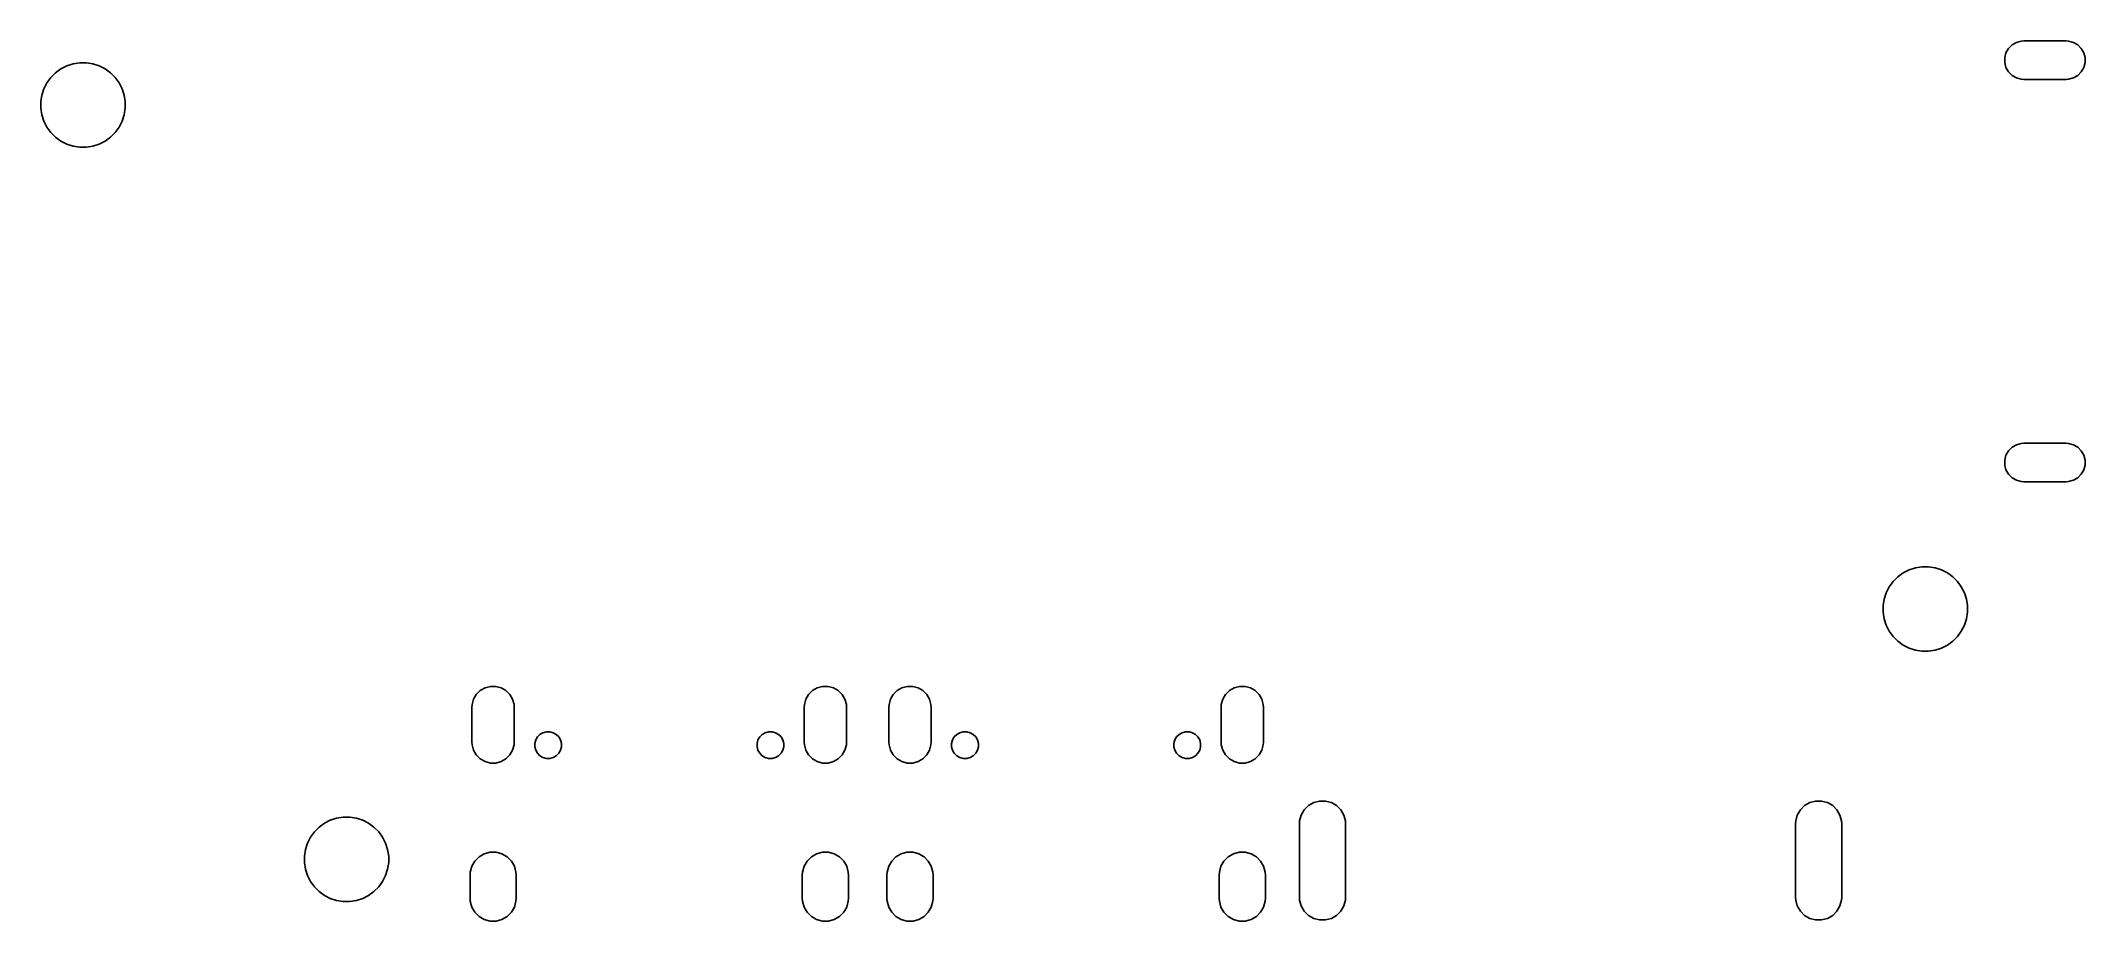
# Model space of a CAD drawing. Header units: millimetres. Extents: x 88.9 to 142.1, y -84.7 to -61.8.
import ezdxf

# ---------------------------------------------------------------- set-up
doc = ezdxf.new("R2010")
doc.units = ezdxf.units.MM
doc.layers.add('B.Mask', color=4, linetype='CONTINUOUS', true_color=0x02ffee)

msp = doc.modelspace()

# ---------------------------------------------------------------- linework, layer by layer
at = {"layer": 'B.Mask', "linetype": 'CONTINUOUS'}
for p, q in [((139.965278, -62.268737), (139.99906, -62.142658)), ((139.99906, -62.142658), (140.064323, -62.029619)), ((140.064323, -62.029619), (140.156619, -61.937323)), ((140.156619, -61.937323), (140.269658, -61.87206)), ((140.269658, -61.87206), (140.395737, -61.838278)), ((140.395737, -61.838278), (140.461, -61.834)), ((140.461, -61.834), (141.561, -61.834)), ((141.561, -61.834), (141.626263, -61.838278)), ((141.626263, -61.838278), (141.752342, -61.87206)), ((141.752342, -61.87206), (141.865381, -61.937323)), ((141.865381, -61.937323), (141.957677, -62.029619)), ((141.957677, -62.029619), (142.02294, -62.142658)), ((142.02294, -62.142658), (142.056722, -62.268737)), ((89.163553, -62.785607), (89.285607, -62.663553)), ((89.285607, -62.663553), (89.425252, -62.562096)), ((89.425252, -62.562096), (89.579048, -62.483733)), ((89.579048, -62.483733), (89.74321, -62.430393)), ((89.74321, -62.430393), (89.913695, -62.403391)), ((89.913695, -62.403391), (90.086305, -62.403391)), ((90.086305, -62.403391), (90.25679, -62.430393)), ((90.25679, -62.430393), (90.420952, -62.483733)), ((90.420952, -62.483733), (90.574748, -62.562096)), ((90.574748, -62.562096), (90.714393, -62.663553)), ((90.714393, -62.663553), (90.836447, -62.785607)), ((139.965278, -62.399263), (139.965278, -62.268737)), ((139.99906, -62.525342), (139.965278, -62.399263)), ((140.064323, -62.638381), (139.99906, -62.525342)), ((140.156619, -62.730677), (140.064323, -62.638381)), ((141.957677, -62.638381), (141.865381, -62.730677)), ((142.02294, -62.525342), (141.957677, -62.638381)), ((142.056722, -62.399263), (142.02294, -62.525342)), ((142.056722, -62.268737), (142.056722, -62.399263)), ((88.903391, -63.413695), (88.930393, -63.24321)), ((88.930393, -63.24321), (88.983733, -63.079048)), ((88.983733, -63.079048), (89.062096, -62.925252)), ((89.062096, -62.925252), (89.163553, -62.785607)), ((90.836447, -62.785607), (90.937904, -62.925252)), ((90.937904, -62.925252), (91.016267, -63.079048)), ((91.016267, -63.079048), (91.069607, -63.24321)), ((91.069607, -63.24321), (91.096609, -63.413695)), ((140.269658, -62.79594), (140.156619, -62.730677)), ((140.395737, -62.829722), (140.269658, -62.79594)), ((140.461, -62.834), (140.395737, -62.829722)), ((141.561, -62.834), (140.461, -62.834)), ((141.626263, -62.829722), (141.561, -62.834)), ((141.752342, -62.79594), (141.626263, -62.829722)), ((141.865381, -62.730677), (141.752342, -62.79594)), ((88.903391, -63.586305), (88.903391, -63.413695)), ((88.930393, -63.75679), (88.903391, -63.586305)), ((88.983733, -63.920952), (88.930393, -63.75679)), ((91.069607, -63.75679), (91.016267, -63.920952)), ((91.096609, -63.586305), (91.069607, -63.75679)), ((91.096609, -63.413695), (91.096609, -63.586305)), ((89.062096, -64.074748), (88.983733, -63.920952)), ((89.163553, -64.214393), (89.062096, -64.074748)), ((89.285607, -64.336447), (89.163553, -64.214393)), ((90.836447, -64.214393), (90.714393, -64.336447)), ((90.937904, -64.074748), (90.836447, -64.214393)), ((91.016267, -63.920952), (90.937904, -64.074748)), ((89.425252, -64.437904), (89.285607, -64.336447)), ((89.579048, -64.516267), (89.425252, -64.437904)), ((89.74321, -64.569607), (89.579048, -64.516267)), ((89.913695, -64.596609), (89.74321, -64.569607)), ((90.086305, -64.596609), (89.913695, -64.596609)), ((90.25679, -64.569607), (90.086305, -64.596609)), ((90.420952, -64.516267), (90.25679, -64.569607)), ((90.574748, -64.437904), (90.420952, -64.516267)), ((90.714393, -64.336447), (90.574748, -64.437904)), ((139.965278, -72.728737), (139.99906, -72.602658)), ((139.965278, -72.859263), (139.965278, -72.728737)), ((139.99906, -72.602658), (140.064323, -72.489619)), ((140.064323, -72.489619), (140.156619, -72.397323)), ((140.156619, -72.397323), (140.269658, -72.33206)), ((140.269658, -72.33206), (140.395737, -72.298278)), ((140.395737, -72.298278), (140.461, -72.294)), ((140.461, -72.294), (141.561, -72.294)), ((141.561, -72.294), (141.626263, -72.298278)), ((141.626263, -72.298278), (141.752342, -72.33206)), ((141.752342, -72.33206), (141.865381, -72.397323)), ((141.865381, -72.397323), (141.957677, -72.489619)), ((141.957677, -72.489619), (142.02294, -72.602658)), ((142.02294, -72.602658), (142.056722, -72.728737)), ((142.056722, -72.728737), (142.056722, -72.859263)), ((139.99906, -72.985342), (139.965278, -72.859263)), ((140.064323, -73.098381), (139.99906, -72.985342)), ((140.156619, -73.190677), (140.064323, -73.098381)), ((140.269658, -73.25594), (140.156619, -73.190677)), ((140.395737, -73.289722), (140.269658, -73.25594)), ((140.461, -73.294), (140.395737, -73.289722)), ((141.561, -73.294), (140.461, -73.294)), ((141.626263, -73.289722), (141.561, -73.294)), ((141.752342, -73.25594), (141.626263, -73.289722)), ((141.865381, -73.190677), (141.752342, -73.25594)), ((141.957677, -73.098381), (141.865381, -73.190677)), ((142.02294, -72.985342), (141.957677, -73.098381)), ((142.056722, -72.859263), (142.02294, -72.985342)), ((136.962096, -76.025252), (137.063553, -75.885607)), ((137.063553, -75.885607), (137.185607, -75.763553)), ((137.185607, -75.763553), (137.325252, -75.662096)), ((137.325252, -75.662096), (137.479048, -75.583733)), ((137.479048, -75.583733), (137.64321, -75.530393)), ((137.64321, -75.530393), (137.813695, -75.503391)), ((137.813695, -75.503391), (137.986305, -75.503391)), ((137.986305, -75.503391), (138.15679, -75.530393)), ((138.15679, -75.530393), (138.320952, -75.583733)), ((138.320952, -75.583733), (138.474748, -75.662096)), ((138.474748, -75.662096), (138.614393, -75.763553)), ((138.614393, -75.763553), (138.736447, -75.885607)), ((138.736447, -75.885607), (138.837904, -76.025252)), ((136.803391, -76.513695), (136.830393, -76.34321)), ((136.803391, -76.686305), (136.803391, -76.513695)), ((136.830393, -76.34321), (136.883733, -76.179048)), ((136.883733, -76.179048), (136.962096, -76.025252)), ((138.837904, -76.025252), (138.916267, -76.179048)), ((138.916267, -76.179048), (138.969607, -76.34321)), ((138.969607, -76.34321), (138.996609, -76.513695)), ((138.996609, -76.513695), (138.996609, -76.686305)), ((136.830393, -76.85679), (136.803391, -76.686305)), ((136.883733, -77.020952), (136.830393, -76.85679)), ((136.962096, -77.174748), (136.883733, -77.020952)), ((138.916267, -77.020952), (138.837904, -77.174748)), ((138.969607, -76.85679), (138.916267, -77.020952)), ((138.996609, -76.686305), (138.969607, -76.85679)), ((137.063553, -77.314393), (136.962096, -77.174748)), ((137.185607, -77.436447), (137.063553, -77.314393)), ((137.325252, -77.537904), (137.185607, -77.436447)), ((137.479048, -77.616267), (137.325252, -77.537904)), ((138.474748, -77.537904), (138.320952, -77.616267)), ((138.614393, -77.436447), (138.474748, -77.537904)), ((138.736447, -77.314393), (138.614393, -77.436447)), ((138.837904, -77.174748), (138.736447, -77.314393)), ((137.64321, -77.669607), (137.479048, -77.616267)), ((137.813695, -77.696609), (137.64321, -77.669607)), ((137.986305, -77.696609), (137.813695, -77.696609)), ((138.15679, -77.669607), (137.986305, -77.696609)), ((138.320952, -77.616267), (138.15679, -77.669607)), ((100.327181, -78.723656), (100.451524, -78.651866)), ((100.451524, -78.651866), (100.590211, -78.614705)), ((100.590211, -78.614705), (100.733789, -78.614705)), ((100.733789, -78.614705), (100.872476, -78.651866)), ((100.872476, -78.651866), (100.996819, -78.723656)), ((108.967181, -78.723656), (109.091524, -78.651866)), ((109.091524, -78.651866), (109.230211, -78.614705)), ((109.230211, -78.614705), (109.373789, -78.614705)), ((109.373789, -78.614705), (109.512476, -78.651866)), ((109.512476, -78.651866), (109.636819, -78.723656)), ((111.167181, -78.723656), (111.291524, -78.651866)), ((111.291524, -78.651866), (111.430211, -78.614705)), ((111.430211, -78.614705), (111.573789, -78.614705)), ((111.573789, -78.614705), (111.712476, -78.651866)), ((111.712476, -78.651866), (111.836819, -78.723656)), ((119.807181, -78.723656), (119.931524, -78.651866)), ((119.931524, -78.651866), (120.070211, -78.614705)), ((120.070211, -78.614705), (120.213789, -78.614705)), ((120.213789, -78.614705), (120.352476, -78.651866)), ((120.352476, -78.651866), (120.476819, -78.723656)), ((100.112, -79.16), (100.116705, -79.088211)), ((100.112, -80.06), (100.112, -79.16)), ((100.116705, -79.088211), (100.153866, -78.949524)), ((100.153866, -78.949524), (100.225656, -78.825181)), ((100.225656, -78.825181), (100.327181, -78.723656)), ((100.996819, -78.723656), (101.098344, -78.825181)), ((101.098344, -78.825181), (101.170134, -78.949524)), ((101.170134, -78.949524), (101.207295, -79.088211)), ((101.207295, -79.088211), (101.212, -79.16)), ((101.212, -79.16), (101.212, -80.06)), ((108.752, -79.16), (108.756705, -79.088211)), ((108.752, -80.06), (108.752, -79.16)), ((108.756705, -79.088211), (108.793866, -78.949524)), ((108.793866, -78.949524), (108.865656, -78.825181)), ((108.865656, -78.825181), (108.967181, -78.723656)), ((109.636819, -78.723656), (109.738344, -78.825181)), ((109.738344, -78.825181), (109.810134, -78.949524)), ((109.810134, -78.949524), (109.847295, -79.088211)), ((109.847295, -79.088211), (109.852, -79.16)), ((109.852, -79.16), (109.852, -80.06)), ((110.952, -79.16), (110.956705, -79.088211)), ((110.952, -80.06), (110.952, -79.16)), ((110.956705, -79.088211), (110.993866, -78.949524)), ((110.993866, -78.949524), (111.065656, -78.825181)), ((111.065656, -78.825181), (111.167181, -78.723656)), ((111.836819, -78.723656), (111.938344, -78.825181)), ((111.938344, -78.825181), (112.010134, -78.949524)), ((112.010134, -78.949524), (112.047295, -79.088211)), ((112.047295, -79.088211), (112.052, -79.16)), ((112.052, -79.16), (112.052, -80.06)), ((119.592, -79.16), (119.596705, -79.088211)), ((119.592, -80.06), (119.592, -79.16)), ((119.596705, -79.088211), (119.633866, -78.949524)), ((119.633866, -78.949524), (119.705656, -78.825181)), ((119.705656, -78.825181), (119.807181, -78.723656)), ((120.476819, -78.723656), (120.578344, -78.825181)), ((120.578344, -78.825181), (120.650134, -78.949524)), ((120.650134, -78.949524), (120.687295, -79.088211)), ((120.687295, -79.088211), (120.692, -79.16)), ((120.692, -79.16), (120.692, -80.06)), ((100.116705, -80.131789), (100.112, -80.06)), ((100.153866, -80.270476), (100.116705, -80.131789)), ((101.207295, -80.131789), (101.170134, -80.270476)), ((101.212, -80.06), (101.207295, -80.131789)), ((101.744994, -80.094316), (101.768642, -80.006061)), ((101.744994, -80.185684), (101.744994, -80.094316)), ((101.768642, -80.273939), (101.744994, -80.185684)), ((101.768642, -80.006061), (101.814326, -79.926933)), ((101.814326, -79.926933), (101.878933, -79.862326)), ((101.878933, -79.862326), (101.958061, -79.816642)), ((101.958061, -79.816642), (102.046316, -79.792994)), ((102.046316, -79.792994), (102.137684, -79.792994)), ((102.137684, -79.792994), (102.225939, -79.816642)), ((102.225939, -79.816642), (102.305067, -79.862326)), ((102.305067, -79.862326), (102.369674, -79.926933)), ((102.369674, -79.926933), (102.415358, -80.006061)), ((102.415358, -80.006061), (102.439006, -80.094316)), ((102.439006, -80.185684), (102.415358, -80.273939)), ((102.439006, -80.094316), (102.439006, -80.185684)), ((107.524994, -80.094316), (107.548642, -80.006061)), ((107.524994, -80.185684), (107.524994, -80.094316)), ((107.548642, -80.273939), (107.524994, -80.185684)), ((107.548642, -80.006061), (107.594326, -79.926933)), ((107.594326, -79.926933), (107.658933, -79.862326)), ((107.658933, -79.862326), (107.738061, -79.816642)), ((107.738061, -79.816642), (107.826316, -79.792994)), ((107.826316, -79.792994), (107.917684, -79.792994)), ((107.917684, -79.792994), (108.005939, -79.816642)), ((108.005939, -79.816642), (108.085067, -79.862326)), ((108.085067, -79.862326), (108.149674, -79.926933)), ((108.149674, -79.926933), (108.195358, -80.006061)), ((108.195358, -80.006061), (108.219006, -80.094316)), ((108.219006, -80.185684), (108.195358, -80.273939)), ((108.219006, -80.094316), (108.219006, -80.185684)), ((108.756705, -80.131789), (108.752, -80.06)), ((108.793866, -80.270476), (108.756705, -80.131789)), ((109.847295, -80.131789), (109.810134, -80.270476)), ((109.852, -80.06), (109.847295, -80.131789)), ((110.956705, -80.131789), (110.952, -80.06)), ((110.993866, -80.270476), (110.956705, -80.131789)), ((112.047295, -80.131789), (112.010134, -80.270476)), ((112.052, -80.06), (112.047295, -80.131789)), ((112.584994, -80.094316), (112.608642, -80.006061)), ((112.584994, -80.185684), (112.584994, -80.094316)), ((112.608642, -80.273939), (112.584994, -80.185684)), ((112.608642, -80.006061), (112.654326, -79.926933)), ((112.654326, -79.926933), (112.718933, -79.862326)), ((112.718933, -79.862326), (112.798061, -79.816642)), ((112.798061, -79.816642), (112.886316, -79.792994)), ((112.886316, -79.792994), (112.977684, -79.792994)), ((112.977684, -79.792994), (113.065939, -79.816642)), ((113.065939, -79.816642), (113.145067, -79.862326)), ((113.145067, -79.862326), (113.209674, -79.926933)), ((113.209674, -79.926933), (113.255358, -80.006061)), ((113.255358, -80.006061), (113.279006, -80.094316)), ((113.279006, -80.185684), (113.255358, -80.273939)), ((113.279006, -80.094316), (113.279006, -80.185684)), ((118.364994, -80.094316), (118.388642, -80.006061)), ((118.364994, -80.185684), (118.364994, -80.094316)), ((118.388642, -80.273939), (118.364994, -80.185684)), ((118.388642, -80.006061), (118.434326, -79.926933)), ((118.434326, -79.926933), (118.498933, -79.862326)), ((118.498933, -79.862326), (118.578061, -79.816642)), ((118.578061, -79.816642), (118.666316, -79.792994)), ((118.666316, -79.792994), (118.757684, -79.792994)), ((118.757684, -79.792994), (118.845939, -79.816642)), ((118.845939, -79.816642), (118.925067, -79.862326)), ((118.925067, -79.862326), (118.989674, -79.926933)), ((118.989674, -79.926933), (119.035358, -80.006061)), ((119.035358, -80.006061), (119.059006, -80.094316)), ((119.059006, -80.185684), (119.035358, -80.273939)), ((119.059006, -80.094316), (119.059006, -80.185684)), ((119.596705, -80.131789), (119.592, -80.06)), ((119.633866, -80.270476), (119.596705, -80.131789)), ((120.687295, -80.131789), (120.650134, -80.270476)), ((120.692, -80.06), (120.687295, -80.131789)), ((100.225656, -80.394819), (100.153866, -80.270476)), ((100.327181, -80.496344), (100.225656, -80.394819)), ((100.451524, -80.568134), (100.327181, -80.496344)), ((100.590211, -80.605295), (100.451524, -80.568134)), ((100.733789, -80.605295), (100.590211, -80.605295)), ((100.872476, -80.568134), (100.733789, -80.605295)), ((100.996819, -80.496344), (100.872476, -80.568134)), ((101.098344, -80.394819), (100.996819, -80.496344)), ((101.170134, -80.270476), (101.098344, -80.394819)), ((101.814326, -80.353067), (101.768642, -80.273939)), ((101.878933, -80.417674), (101.814326, -80.353067)), ((101.958061, -80.463358), (101.878933, -80.417674)), ((102.046316, -80.487006), (101.958061, -80.463358)), ((102.137684, -80.487006), (102.046316, -80.487006)), ((102.225939, -80.463358), (102.137684, -80.487006)), ((102.305067, -80.417674), (102.225939, -80.463358)), ((102.369674, -80.353067), (102.305067, -80.417674)), ((102.415358, -80.273939), (102.369674, -80.353067)), ((107.594326, -80.353067), (107.548642, -80.273939)), ((107.658933, -80.417674), (107.594326, -80.353067)), ((107.738061, -80.463358), (107.658933, -80.417674)), ((107.826316, -80.487006), (107.738061, -80.463358)), ((107.917684, -80.487006), (107.826316, -80.487006)), ((108.005939, -80.463358), (107.917684, -80.487006)), ((108.085067, -80.417674), (108.005939, -80.463358)), ((108.149674, -80.353067), (108.085067, -80.417674)), ((108.195358, -80.273939), (108.149674, -80.353067)), ((108.865656, -80.394819), (108.793866, -80.270476)), ((108.967181, -80.496344), (108.865656, -80.394819)), ((109.091524, -80.568134), (108.967181, -80.496344)), ((109.230211, -80.605295), (109.091524, -80.568134)), ((109.373789, -80.605295), (109.230211, -80.605295)), ((109.512476, -80.568134), (109.373789, -80.605295)), ((109.636819, -80.496344), (109.512476, -80.568134)), ((109.738344, -80.394819), (109.636819, -80.496344)), ((109.810134, -80.270476), (109.738344, -80.394819)), ((111.065656, -80.394819), (110.993866, -80.270476)), ((111.167181, -80.496344), (111.065656, -80.394819)), ((111.291524, -80.568134), (111.167181, -80.496344)), ((111.430211, -80.605295), (111.291524, -80.568134)), ((111.573789, -80.605295), (111.430211, -80.605295)), ((111.712476, -80.568134), (111.573789, -80.605295)), ((111.836819, -80.496344), (111.712476, -80.568134)), ((111.938344, -80.394819), (111.836819, -80.496344)), ((112.010134, -80.270476), (111.938344, -80.394819)), ((112.654326, -80.353067), (112.608642, -80.273939)), ((112.718933, -80.417674), (112.654326, -80.353067)), ((112.798061, -80.463358), (112.718933, -80.417674)), ((112.886316, -80.487006), (112.798061, -80.463358)), ((112.977684, -80.487006), (112.886316, -80.487006)), ((113.065939, -80.463358), (112.977684, -80.487006)), ((113.145067, -80.417674), (113.065939, -80.463358)), ((113.209674, -80.353067), (113.145067, -80.417674)), ((113.255358, -80.273939), (113.209674, -80.353067)), ((118.434326, -80.353067), (118.388642, -80.273939)), ((118.498933, -80.417674), (118.434326, -80.353067)), ((118.578061, -80.463358), (118.498933, -80.417674)), ((118.666316, -80.487006), (118.578061, -80.463358)), ((118.757684, -80.487006), (118.666316, -80.487006)), ((118.845939, -80.463358), (118.757684, -80.487006)), ((118.925067, -80.417674), (118.845939, -80.463358)), ((118.989674, -80.353067), (118.925067, -80.417674)), ((119.035358, -80.273939), (118.989674, -80.353067)), ((119.705656, -80.394819), (119.633866, -80.270476)), ((119.807181, -80.496344), (119.705656, -80.394819)), ((119.931524, -80.568134), (119.807181, -80.496344)), ((120.070211, -80.605295), (119.931524, -80.568134)), ((120.213789, -80.605295), (120.070211, -80.605295)), ((120.352476, -80.568134), (120.213789, -80.605295)), ((120.476819, -80.496344), (120.352476, -80.568134)), ((120.578344, -80.394819), (120.476819, -80.496344)), ((120.650134, -80.270476), (120.578344, -80.394819)), ((121.673672, -81.96039), (121.751988, -81.824743)), ((121.751988, -81.824743), (121.862743, -81.713988)), ((121.862743, -81.713988), (121.99839, -81.635672)), ((121.99839, -81.635672), (122.149684, -81.595133)), ((122.149684, -81.595133), (122.306316, -81.595133)), ((122.306316, -81.595133), (122.45761, -81.635672)), ((122.45761, -81.635672), (122.593257, -81.713988)), ((122.593257, -81.713988), (122.704012, -81.824743)), ((122.704012, -81.824743), (122.782328, -81.96039)), ((134.573672, -81.96039), (134.651988, -81.824743)), ((134.651988, -81.824743), (134.762743, -81.713988)), ((134.762743, -81.713988), (134.89839, -81.635672)), ((134.89839, -81.635672), (135.049684, -81.595133)), ((135.049684, -81.595133), (135.206316, -81.595133)), ((135.206316, -81.595133), (135.35761, -81.635672)), ((135.35761, -81.635672), (135.493257, -81.713988)), ((135.493257, -81.713988), (135.604012, -81.824743)), ((135.604012, -81.824743), (135.682328, -81.96039)), ((96.013753, -82.394407), (96.135807, -82.272353)), ((96.135807, -82.272353), (96.275452, -82.170896)), ((96.275452, -82.170896), (96.429248, -82.092533)), ((96.429248, -82.092533), (96.59341, -82.039193)), ((96.59341, -82.039193), (96.763895, -82.012191)), ((96.763895, -82.012191), (96.936505, -82.012191)), ((96.936505, -82.012191), (97.10699, -82.039193)), ((97.10699, -82.039193), (97.271152, -82.092533)), ((97.271152, -82.092533), (97.424948, -82.170896)), ((97.424948, -82.170896), (97.564593, -82.272353)), ((97.564593, -82.272353), (97.686647, -82.394407)), ((121.628, -82.19), (121.633133, -82.111684)), ((121.628, -84.09), (121.628, -82.19)), ((121.633133, -82.111684), (121.673672, -81.96039)), ((122.782328, -81.96039), (122.822867, -82.111684)), ((122.822867, -82.111684), (122.828, -82.19)), ((122.828, -82.19), (122.828, -84.09)), ((134.528, -82.19), (134.533133, -82.111684)), ((134.528, -84.09), (134.528, -82.19)), ((134.533133, -82.111684), (134.573672, -81.96039)), ((135.682328, -81.96039), (135.722867, -82.111684)), ((135.722867, -82.111684), (135.728, -82.19)), ((135.728, -82.19), (135.728, -84.09)), ((95.753591, -83.022495), (95.780593, -82.85201)), ((95.780593, -82.85201), (95.833933, -82.687848)), ((95.833933, -82.687848), (95.912296, -82.534052)), ((95.912296, -82.534052), (96.013753, -82.394407)), ((97.686647, -82.394407), (97.788104, -82.534052)), ((97.788104, -82.534052), (97.866467, -82.687848)), ((97.866467, -82.687848), (97.919807, -82.85201)), ((97.919807, -82.85201), (97.946809, -83.022495)), ((95.753591, -83.195105), (95.753591, -83.022495)), ((95.780593, -83.36559), (95.753591, -83.195105)), ((95.833933, -83.529752), (95.780593, -83.36559)), ((97.919807, -83.36559), (97.866467, -83.529752)), ((97.946809, -83.195105), (97.919807, -83.36559)), ((97.946809, -83.022495), (97.946809, -83.195105)), ((100.062, -83.52), (100.067133, -83.441684)), ((100.067133, -83.441684), (100.107672, -83.29039)), ((100.107672, -83.29039), (100.185988, -83.154743)), ((100.185988, -83.154743), (100.296743, -83.043988)), ((100.296743, -83.043988), (100.43239, -82.965672)), ((100.43239, -82.965672), (100.583684, -82.925133)), ((100.583684, -82.925133), (100.740316, -82.925133)), ((100.740316, -82.925133), (100.89161, -82.965672)), ((100.89161, -82.965672), (101.027257, -83.043988)), ((101.027257, -83.043988), (101.138012, -83.154743)), ((101.138012, -83.154743), (101.216328, -83.29039)), ((101.216328, -83.29039), (101.256867, -83.441684)), ((101.256867, -83.441684), (101.262, -83.52)), ((108.702, -83.52), (108.707133, -83.441684)), ((108.707133, -83.441684), (108.747672, -83.29039)), ((108.747672, -83.29039), (108.825988, -83.154743)), ((108.825988, -83.154743), (108.936743, -83.043988)), ((108.936743, -83.043988), (109.07239, -82.965672)), ((109.07239, -82.965672), (109.223684, -82.925133)), ((109.223684, -82.925133), (109.380316, -82.925133)), ((109.380316, -82.925133), (109.53161, -82.965672)), ((109.53161, -82.965672), (109.667257, -83.043988)), ((109.667257, -83.043988), (109.778012, -83.154743)), ((109.778012, -83.154743), (109.856328, -83.29039)), ((109.856328, -83.29039), (109.896867, -83.441684)), ((109.896867, -83.441684), (109.902, -83.52)), ((110.902, -83.52), (110.907133, -83.441684)), ((110.907133, -83.441684), (110.947672, -83.29039)), ((110.947672, -83.29039), (111.025988, -83.154743)), ((111.025988, -83.154743), (111.136743, -83.043988)), ((111.136743, -83.043988), (111.27239, -82.965672)), ((111.27239, -82.965672), (111.423684, -82.925133)), ((111.423684, -82.925133), (111.580316, -82.925133)), ((111.580316, -82.925133), (111.73161, -82.965672)), ((111.73161, -82.965672), (111.867257, -83.043988)), ((111.867257, -83.043988), (111.978012, -83.154743)), ((111.978012, -83.154743), (112.056328, -83.29039)), ((112.056328, -83.29039), (112.096867, -83.441684)), ((112.096867, -83.441684), (112.102, -83.52)), ((119.542, -83.52), (119.547133, -83.441684)), ((119.547133, -83.441684), (119.587672, -83.29039)), ((119.587672, -83.29039), (119.665988, -83.154743)), ((119.665988, -83.154743), (119.776743, -83.043988)), ((119.776743, -83.043988), (119.91239, -82.965672)), ((119.91239, -82.965672), (120.063684, -82.925133)), ((120.063684, -82.925133), (120.220316, -82.925133)), ((120.220316, -82.925133), (120.37161, -82.965672)), ((120.37161, -82.965672), (120.507257, -83.043988)), ((120.507257, -83.043988), (120.618012, -83.154743)), ((120.618012, -83.154743), (120.696328, -83.29039)), ((120.696328, -83.29039), (120.736867, -83.441684)), ((120.736867, -83.441684), (120.742, -83.52)), ((95.912296, -83.683548), (95.833933, -83.529752)), ((96.013753, -83.823193), (95.912296, -83.683548)), ((96.135807, -83.945247), (96.013753, -83.823193)), ((96.275452, -84.046704), (96.135807, -83.945247)), ((97.564593, -83.945247), (97.424948, -84.046704)), ((97.686647, -83.823193), (97.564593, -83.945247)), ((97.788104, -83.683548), (97.686647, -83.823193)), ((97.866467, -83.529752), (97.788104, -83.683548)), ((100.062, -84.12), (100.062, -83.52)), ((101.262, -83.52), (101.262, -84.12)), ((108.702, -84.12), (108.702, -83.52)), ((109.902, -83.52), (109.902, -84.12)), ((110.902, -84.12), (110.902, -83.52)), ((112.102, -83.52), (112.102, -84.12)), ((119.542, -84.12), (119.542, -83.52)), ((120.742, -83.52), (120.742, -84.12)), ((96.429248, -84.125067), (96.275452, -84.046704)), ((96.59341, -84.178407), (96.429248, -84.125067)), ((96.763895, -84.205409), (96.59341, -84.178407)), ((96.936505, -84.205409), (96.763895, -84.205409)), ((97.10699, -84.178407), (96.936505, -84.205409)), ((97.271152, -84.125067), (97.10699, -84.178407)), ((97.424948, -84.046704), (97.271152, -84.125067)), ((100.067133, -84.198316), (100.062, -84.12)), ((100.107672, -84.34961), (100.067133, -84.198316)), ((100.185988, -84.485257), (100.107672, -84.34961)), ((100.296743, -84.596012), (100.185988, -84.485257)), ((101.138012, -84.485257), (101.027257, -84.596012)), ((101.216328, -84.34961), (101.138012, -84.485257)), ((101.256867, -84.198316), (101.216328, -84.34961)), ((101.262, -84.12), (101.256867, -84.198316)), ((108.707133, -84.198316), (108.702, -84.12)), ((108.747672, -84.34961), (108.707133, -84.198316)), ((108.825988, -84.485257), (108.747672, -84.34961)), ((108.936743, -84.596012), (108.825988, -84.485257)), ((109.778012, -84.485257), (109.667257, -84.596012)), ((109.856328, -84.34961), (109.778012, -84.485257)), ((109.896867, -84.198316), (109.856328, -84.34961)), ((109.902, -84.12), (109.896867, -84.198316)), ((110.907133, -84.198316), (110.902, -84.12)), ((110.947672, -84.34961), (110.907133, -84.198316)), ((111.025988, -84.485257), (110.947672, -84.34961)), ((111.136743, -84.596012), (111.025988, -84.485257)), ((111.978012, -84.485257), (111.867257, -84.596012)), ((112.056328, -84.34961), (111.978012, -84.485257)), ((112.096867, -84.198316), (112.056328, -84.34961)), ((112.102, -84.12), (112.096867, -84.198316)), ((119.547133, -84.198316), (119.542, -84.12)), ((119.587672, -84.34961), (119.547133, -84.198316)), ((119.665988, -84.485257), (119.587672, -84.34961)), ((119.776743, -84.596012), (119.665988, -84.485257)), ((120.618012, -84.485257), (120.507257, -84.596012)), ((120.696328, -84.34961), (120.618012, -84.485257)), ((120.736867, -84.198316), (120.696328, -84.34961)), ((120.742, -84.12), (120.736867, -84.198316)), ((121.633133, -84.168316), (121.628, -84.09)), ((121.673672, -84.31961), (121.633133, -84.168316)), ((121.751988, -84.455257), (121.673672, -84.31961)), ((121.862743, -84.566012), (121.751988, -84.455257)), ((122.704012, -84.455257), (122.593257, -84.566012)), ((122.782328, -84.31961), (122.704012, -84.455257)), ((122.822867, -84.168316), (122.782328, -84.31961)), ((122.828, -84.09), (122.822867, -84.168316)), ((134.533133, -84.168316), (134.528, -84.09)), ((134.573672, -84.31961), (134.533133, -84.168316)), ((134.651988, -84.455257), (134.573672, -84.31961)), ((134.762743, -84.566012), (134.651988, -84.455257)), ((135.604012, -84.455257), (135.493257, -84.566012)), ((135.682328, -84.31961), (135.604012, -84.455257)), ((135.722867, -84.168316), (135.682328, -84.31961)), ((135.728, -84.09), (135.722867, -84.168316)), ((100.43239, -84.674328), (100.296743, -84.596012)), ((100.583684, -84.714867), (100.43239, -84.674328)), ((100.740316, -84.714867), (100.583684, -84.714867)), ((100.89161, -84.674328), (100.740316, -84.714867)), ((101.027257, -84.596012), (100.89161, -84.674328)), ((109.07239, -84.674328), (108.936743, -84.596012)), ((109.223684, -84.714867), (109.07239, -84.674328)), ((109.380316, -84.714867), (109.223684, -84.714867)), ((109.53161, -84.674328), (109.380316, -84.714867)), ((109.667257, -84.596012), (109.53161, -84.674328)), ((111.27239, -84.674328), (111.136743, -84.596012)), ((111.423684, -84.714867), (111.27239, -84.674328)), ((111.580316, -84.714867), (111.423684, -84.714867)), ((111.73161, -84.674328), (111.580316, -84.714867)), ((111.867257, -84.596012), (111.73161, -84.674328)), ((119.91239, -84.674328), (119.776743, -84.596012)), ((120.063684, -84.714867), (119.91239, -84.674328)), ((120.220316, -84.714867), (120.063684, -84.714867)), ((120.37161, -84.674328), (120.220316, -84.714867)), ((120.507257, -84.596012), (120.37161, -84.674328)), ((121.99839, -84.644328), (121.862743, -84.566012)), ((122.149684, -84.684867), (121.99839, -84.644328)), ((122.306316, -84.684867), (122.149684, -84.684867)), ((122.45761, -84.644328), (122.306316, -84.684867)), ((122.593257, -84.566012), (122.45761, -84.644328)), ((134.89839, -84.644328), (134.762743, -84.566012)), ((135.049684, -84.684867), (134.89839, -84.644328)), ((135.206316, -84.684867), (135.049684, -84.684867)), ((135.35761, -84.644328), (135.206316, -84.684867)), ((135.493257, -84.566012), (135.35761, -84.644328))]:
    msp.add_line(p, q, dxfattribs=at)

doc.saveas('drawing.dxf')
